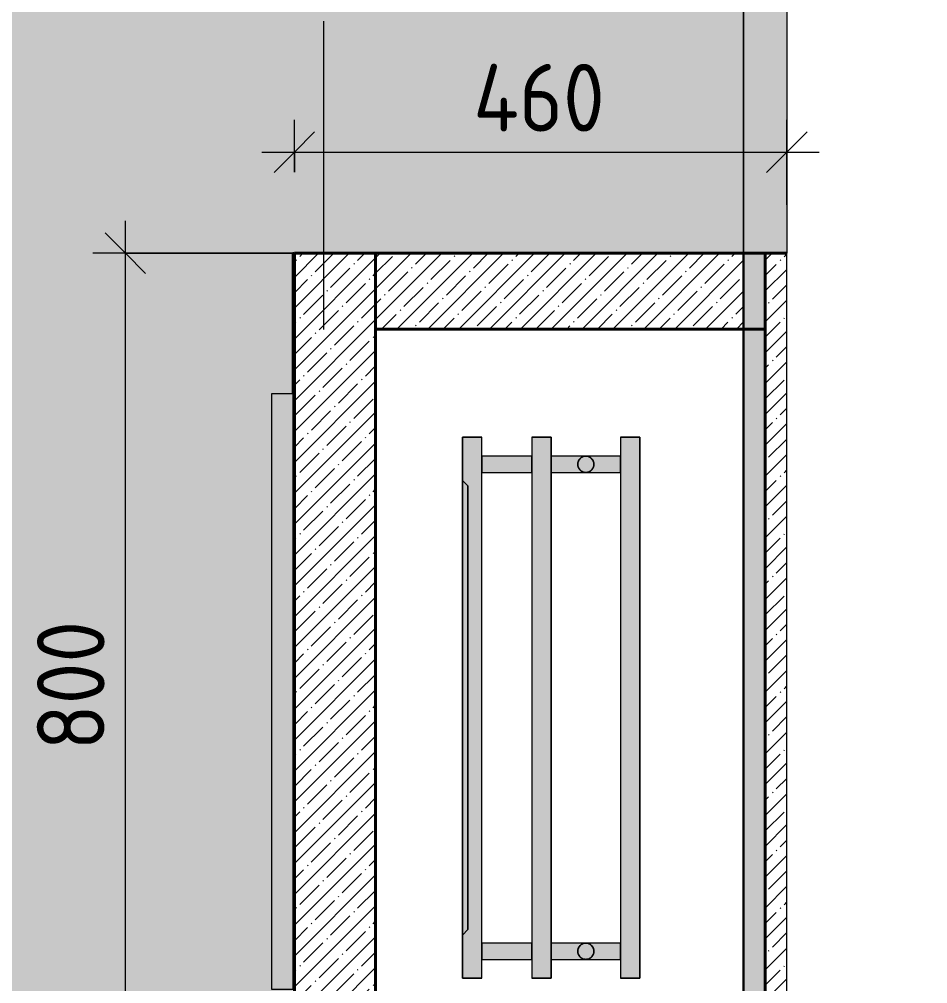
# Model space of a CAD drawing. Header units: millimetres. Extents: x -2711 to 60377, y -1987 to 15400.
# Drawn here: x 39366 to 40205, y 4325 to 5216 of the extents above; entities that cross this region are included whole.
import ezdxf

# ---------------------------------------------------------------- set-up
doc = ezdxf.new("R2010")
doc.units = ezdxf.units.MM
for name, color, linetype, lineweight in [('A-ANNO-DIMS', 7, 'Continuous', 9), ('A-ANNO-DIMS-25', 7, 'Continuous', 9), ('A-WALL', 7, 'Continuous', 9), ('A-WALL-7', 7, 'Continuous', 40), ('A-WALL-IDEN', 7, 'Continuous', 9), ('A-WALL-PATT', 7, 'Continuous', 9), ('I-WALL', 7, 'Continuous', 9), ('M-EQPM', 7, 'Continuous', 9), ('Знаки', 7, 'Continuous', 9), ('Знаки-1', 7, 'Continuous', 18)]:
    doc.layers.add(name, color=color, linetype=linetype, lineweight=lineweight)
for name, color, linetype, lineweight, true_color in [('A-WALL-4', 7, 'Continuous', 40, 0x3c3c3c), ('A-WALL-5', 7, 'Continuous', 30, 0x3c3c3c), ('A-WALL-6', 7, 'Continuous', 9, 0x787878), ('A-WALL-FNSH-3', 7, 'Continuous', 30, 0x3c3c3c), ('I-WALL-1', 7, 'Continuous', 9, 0x787878)]:
    doc.layers.add(name, color=color, linetype=linetype, lineweight=lineweight, true_color=true_color)
doc.layers.add('M-EQPM-1', color=7, linetype='Continuous', lineweight=9, true_color=0xe6e6e6, transparency=0.7)
doc.styles.add('ISOCPEUR_1', font='isocpeur.ttf', dxfattribs={"width": 0.9, "height": 62.5})
doc.dimstyles.new('ISO-2_5_0_9К_БОЛЬШОЙ_1', dxfattribs={"dimscale": 304.8, "dimtxt": 62.248823, "dimasz": 0.123031, "dimexe": 0.098425, "dimexo": 0.246063, "dimgap": 0, "dimtad": 1, "dimdec": 0, "dimrnd": 10, "dimzin": 0, "dimdsep": 46, "dimtxsty": 'ISOCPEUR_1', "dimblk1": 'OBLIQUE', "dimblk2": 'OBLIQUE', "dimsah": 1, "dimcen": 0.09, "dimdle": 0.098425, "dimazin": 0, "dimtfac": 1, "dimtdec": 4, "dimtix": 1, "dimtmove": 0, "dimatfit": 3, "dimfxl": 1, "dimtvp": 1, "dimtolj": 1, "dimtzin": 0, "dimarcsym": 2})
doc.dimstyles.new('ISO-2_5_0_9К_БОЛЬШОЙ_2', dxfattribs={"dimscale": 304.8, "dimtxt": 62.248823, "dimasz": 0.123031, "dimexe": 0.098425, "dimexo": 0.246063, "dimgap": 0, "dimtad": 1, "dimdec": 0, "dimrnd": 10, "dimzin": 0, "dimdsep": 46, "dimtxsty": 'ISOCPEUR_1', "dimblk1": 'OBLIQUE', "dimblk2": 'OBLIQUE', "dimsah": 1, "dimcen": 0.09, "dimdle": 0.098425, "dimazin": 0, "dimtfac": 1, "dimtdec": 4, "dimtix": 1, "dimtmove": 1, "dimatfit": 3, "dimfxl": 1, "dimtvp": 1, "dimtolj": 1, "dimtzin": 0, "dimarcsym": 2})
pattern_1 = [(45, (0, 0), (-14.25598, 14.25598), []), (45, (14.256, 0), (-14.25598, 14.25598), [25.202, -5.04, 0.8382, -4.202])]

# ---------------------------------------------------------------- blocks, each defined once
blk = doc.blocks.new('radiator_prado_classic_z_tip_30_po exemplyaru - Classic Z Тип 30-500-30677901-Развертка 2_58-2')
at = {"layer": 'M-EQPM-1'}
for points in [[(-371.7, 4330), (-371.7, 4830), (-389.7, 4830), (-389.7, 4790), (-384.7, 4785), (-384.7, 4375), (-389.7, 4370), (-389.7, 4330)], [(-325.7, 4330), (-307.7, 4330), (-307.7, 4830), (-325.7, 4830), (-325.7, 4346.74)], [(-225.7, 4330), (-225.7, 4830), (-243.7, 4830), (-243.7, 4330)], [(-268.47, 4803.03), (-268.36, 4803.81), (-268.46, 4803.06)], [(-270.34, 4799.77), (-269.67, 4800.62), (-270.29, 4799.84)], [(-389.7, 4370), (-384.7, 4375), (-384.7, 4785), (-389.7, 4790), (-389.7, 4377.1)], [(-270.34, 4349.77), (-269.67, 4350.62), (-270.29, 4349.84)], [(-268.47, 4353.03), (-268.36, 4353.81), (-268.46, 4353.06)]]:
    blk.add_hatch(color=256, dxfattribs=at).paths.add_polyline_path(points)
h = blk.add_hatch(color=256, dxfattribs=at)
h.paths.add_polyline_path([(-268.47, 4805), (-243.7, 4805), (-243.7, 4812.5), (-307.7, 4812.24), (-307.7, 4805), (-269.2, 4805)])
h.paths.add_polyline_path([(-282.19, 4808.75), (-281.73, 4809.38), (-282.19, 4808.76)])
h.paths.add_polyline_path([(-282.93, 4806.97), (-282.66, 4807.65), (-282.93, 4806.98)])
h.paths.add_polyline_path([(-325.7, 4805), (-325.7, 4812.5), (-371.7, 4812.24), (-371.7, 4805)])
h = blk.add_hatch(color=256, dxfattribs=at)
h.paths.add_polyline_path([(-371.7, 4797.5), (-325.7, 4797.76), (-325.7, 4805), (-371.7, 4805), (-371.7, 4797.76)])
h.paths.add_polyline_path([(-274.26, 4797.5), (-243.7, 4797.76), (-243.7, 4805), (-307.7, 4805), (-307.7, 4797.5), (-275.7, 4797.5)])
h.paths.add_polyline_path([(-281.06, 4799.77), (-281.51, 4800.33), (-281.11, 4799.84)])
h = blk.add_hatch(color=256, dxfattribs=at)
h.paths.add_polyline_path([(-268.47, 4806.97), (-268.47, 4807), (-268.47, 4806.98)])
h.paths.add_polyline_path([(-269.21, 4808.75), (-269.89, 4809.67), (-269.21, 4808.76)])
h = blk.add_hatch(color=256, dxfattribs=at)
h.paths.add_polyline_path([(-268.47, 4355), (-243.7, 4355), (-243.7, 4362.5), (-307.7, 4362.24), (-307.7, 4355), (-269.2, 4355)])
h.paths.add_polyline_path([(-371.7, 4355), (-325.7, 4355), (-325.7, 4362.5), (-371.7, 4362.24), (-371.7, 4356.94)])
h.paths.add_polyline_path([(-282.19, 4358.75), (-281.73, 4359.38), (-282.19, 4358.76)])
h.paths.add_polyline_path([(-282.93, 4356.97), (-282.66, 4357.65), (-282.93, 4356.98)])
h = blk.add_hatch(color=256, dxfattribs=at)
h.paths.add_polyline_path([(-268.47, 4356.97), (-268.47, 4357), (-268.47, 4356.98)])
h.paths.add_polyline_path([(-269.21, 4358.75), (-269.89, 4359.67), (-269.21, 4358.76)])
h = blk.add_hatch(color=256, dxfattribs=at)
h.paths.add_polyline_path([(-268.2, 4347.5), (-243.7, 4347.76), (-243.7, 4355), (-307.7, 4355), (-307.7, 4347.5), (-269.2, 4347.5)])
h.paths.add_polyline_path([(-362.19, 4347.5), (-325.7, 4347.76), (-325.7, 4355), (-371.7, 4355), (-371.7, 4347.5)])
h.paths.add_polyline_path([(-281.06, 4349.77), (-281.51, 4350.33), (-281.11, 4349.84)])
at = {"layer": 'M-EQPM'}
for p, q in [((-389.7, 4830), (-371.7, 4830)), ((-371.7, 4830), (-389.7, 4830)), ((-389.7, 4830), (-389.7, 4790)), ((-389.7, 4330), (-389.7, 4830)), ((-371.7, 4330), (-371.7, 4830)), ((-371.7, 4812.5), (-371.7, 4830)), ((-307.7, 4830), (-325.7, 4830)), ((-325.7, 4830), (-307.7, 4830)), ((-325.7, 4830), (-325.7, 4330)), ((-325.7, 4830), (-325.7, 4812.5)), ((-307.7, 4830), (-307.7, 4330)), ((-307.7, 4812.5), (-307.7, 4830)), ((-225.7, 4830), (-243.7, 4830)), ((-243.7, 4830), (-225.7, 4830)), ((-243.7, 4830), (-243.7, 4330)), ((-243.7, 4830), (-243.7, 4812.5)), ((-225.7, 4830), (-225.7, 4330)), ((-225.7, 4330), (-225.7, 4830)), ((-325.7, 4812.5), (-371.7, 4812.5)), ((-325.7, 4812.5), (-371.7, 4812.5)), ((-371.7, 4812.5), (-371.7, 4812.24)), ((-371.7, 4812.24), (-371.7, 4812.5)), ((-371.7, 4812.5), (-371.7, 4805)), ((-371.7, 4805), (-371.7, 4812.5)), ((-371.7, 4812.24), (-371.7, 4806.94)), ((-371.7, 4810.3), (-371.7, 4812.24)), ((-371.7, 4797.76), (-371.7, 4812.24)), ((-371.7, 4808.75), (-371.7, 4810.3)), ((-371.7, 4805), (-371.7, 4808.75)), ((-371.7, 4806.94), (-371.7, 4805)), ((-371.7, 4805), (-371.7, 4797.5)), ((-371.7, 4797.76), (-371.7, 4805)), ((-371.7, 4805), (-371.7, 4801.25)), ((-371.7, 4797.5), (-371.7, 4805)), ((-325.7, 4812.5), (-325.7, 4805)), ((-325.7, 4805), (-325.7, 4812.5)), ((-325.7, 4812.5), (-325.7, 4805)), ((-325.7, 4805), (-325.7, 4812.5)), ((-325.7, 4812.24), (-325.7, 4797.76)), ((-325.7, 4805), (-325.7, 4797.5)), ((-325.7, 4803.06), (-325.7, 4805)), ((-325.7, 4805), (-325.7, 4799.7)), ((-325.7, 4797.5), (-325.7, 4805)), ((-243.7, 4812.5), (-307.7, 4812.5)), ((-243.7, 4812.5), (-307.7, 4812.5)), ((-307.7, 4805), (-307.7, 4812.5)), ((-307.7, 4812.5), (-307.7, 4805)), ((-307.7, 4805), (-307.7, 4812.5)), ((-307.7, 4812.5), (-307.7, 4812.24)), ((-307.7, 4812.24), (-307.7, 4805)), ((-307.7, 4797.76), (-307.7, 4812.24)), ((-307.7, 4797.5), (-307.7, 4805)), ((-307.7, 4805), (-307.7, 4797.5)), ((-307.7, 4797.5), (-307.7, 4805)), ((-307.7, 4805), (-307.7, 4797.5)), ((-243.7, 4812.5), (-243.7, 4805)), ((-243.7, 4812.24), (-243.7, 4812.5)), ((-243.7, 4812.5), (-243.7, 4806.94)), ((-243.7, 4805), (-243.7, 4812.5)), ((-243.7, 4805), (-243.7, 4812.24)), ((-243.7, 4812.24), (-243.7, 4797.76)), ((-243.7, 4806.94), (-243.7, 4805)), ((-243.7, 4805), (-243.7, 4797.5)), ((-243.7, 4799.7), (-243.7, 4805)), ((-243.7, 4805), (-243.7, 4797.5)), ((-243.7, 4797.5), (-243.7, 4805)), ((-371.7, 4801.25), (-371.7, 4797.5)), ((-371.7, 4797.5), (-371.7, 4797.76)), ((-371.7, 4797.5), (-325.7, 4797.5)), ((-371.7, 4797.5), (-325.7, 4797.5)), ((-371.7, 4362.5), (-371.7, 4797.5)), ((-325.7, 4797.5), (-325.7, 4803.06)), ((-325.7, 4799.7), (-325.7, 4798.5)), ((-325.7, 4798.5), (-325.7, 4797.5)), ((-325.7, 4797.5), (-325.7, 4362.5)), ((-307.7, 4797.5), (-243.7, 4797.5)), ((-307.7, 4797.5), (-243.7, 4797.5)), ((-307.7, 4362.5), (-307.7, 4797.5)), ((-243.7, 4798.5), (-243.7, 4799.7)), ((-243.7, 4797.76), (-243.7, 4798.5)), ((-243.7, 4797.5), (-243.7, 4797.76)), ((-243.7, 4797.5), (-243.7, 4362.5)), ((-389.7, 4790), (-389.7, 4370)), ((-389.7, 4370), (-389.7, 4790)), ((-389.7, 4790), (-389.7, 4370)), ((-389.7, 4370), (-389.7, 4790)), ((-389.7, 4790), (-389.7, 4370)), ((-389.7, 4370), (-389.7, 4790)), ((-389.7, 4790), (-389.7, 4370)), ((-389.7, 4370), (-389.7, 4790)), ((-389.7, 4790), (-389.7, 4370)), ((-389.7, 4370), (-389.7, 4790)), ((-389.7, 4790), (-389.7, 4370)), ((-389.7, 4370), (-389.7, 4790)), ((-389.7, 4790), (-389.7, 4370)), ((-389.7, 4370), (-389.7, 4790)), ((-389.7, 4790), (-389.7, 4370)), ((-389.7, 4370), (-389.7, 4790)), ((-389.7, 4790), (-389.7, 4370)), ((-389.7, 4370), (-389.7, 4790)), ((-389.7, 4790), (-389.7, 4370)), ((-389.7, 4370), (-389.7, 4790)), ((-389.7, 4790), (-389.7, 4370)), ((-389.7, 4370), (-389.7, 4790)), ((-389.7, 4790), (-389.7, 4370)), ((-389.7, 4370), (-389.7, 4790)), ((-389.7, 4790), (-389.7, 4370)), ((-389.7, 4370), (-389.7, 4790)), ((-389.7, 4790), (-389.7, 4370)), ((-389.7, 4370), (-389.7, 4790)), ((-389.7, 4790), (-389.7, 4370)), ((-389.7, 4370), (-389.7, 4790)), ((-389.7, 4790), (-389.7, 4370)), ((-389.7, 4370), (-389.7, 4790)), ((-389.7, 4790), (-389.7, 4370)), ((-389.7, 4370), (-389.7, 4790)), ((-389.7, 4790), (-389.7, 4370)), ((-389.7, 4370), (-389.7, 4790)), ((-389.7, 4790), (-389.7, 4370)), ((-389.7, 4370), (-389.7, 4790)), ((-389.7, 4790), (-389.7, 4370)), ((-389.7, 4370), (-389.7, 4790)), ((-389.7, 4790), (-389.7, 4370)), ((-389.7, 4370), (-389.7, 4790)), ((-389.7, 4790), (-389.7, 4370)), ((-389.7, 4370), (-389.7, 4790)), ((-389.7, 4790), (-389.7, 4370)), ((-389.7, 4370), (-389.7, 4790)), ((-389.7, 4790), (-389.7, 4370)), ((-389.7, 4370), (-389.7, 4790)), ((-389.7, 4790), (-389.7, 4370)), ((-389.7, 4370), (-389.7, 4790)), ((-389.7, 4790), (-389.7, 4370)), ((-389.7, 4370), (-389.7, 4790)), ((-389.7, 4790), (-389.7, 4370)), ((-389.7, 4370), (-389.7, 4790)), ((-389.7, 4790), (-389.7, 4370)), ((-389.7, 4370), (-389.7, 4790)), ((-389.7, 4790), (-389.7, 4370)), ((-384.7, 4785), (-389.7, 4790)), ((-384.7, 4785), (-389.7, 4790)), ((-384.7, 4785), (-389.7, 4790)), ((-384.7, 4785), (-389.7, 4790)), ((-384.7, 4785), (-389.7, 4790)), ((-384.7, 4785), (-389.7, 4790)), ((-384.7, 4785), (-389.7, 4790)), ((-384.7, 4785), (-389.7, 4790)), ((-384.7, 4785), (-389.7, 4790)), ((-384.7, 4785), (-389.7, 4790)), ((-384.7, 4785), (-389.7, 4790)), ((-384.7, 4785), (-389.7, 4790)), ((-384.7, 4785), (-389.7, 4790)), ((-384.7, 4785), (-389.7, 4790)), ((-384.7, 4785), (-389.7, 4790)), ((-384.7, 4785), (-389.7, 4790)), ((-384.7, 4785), (-389.7, 4790)), ((-384.7, 4785), (-389.7, 4790)), ((-384.7, 4785), (-389.7, 4790)), ((-384.7, 4785), (-389.7, 4790)), ((-384.7, 4785), (-389.7, 4790)), ((-384.7, 4785), (-389.7, 4790)), ((-384.7, 4785), (-389.7, 4790)), ((-384.7, 4785), (-389.7, 4790)), ((-384.7, 4785), (-389.7, 4790)), ((-384.7, 4785), (-389.7, 4790)), ((-384.7, 4785), (-389.7, 4790)), ((-384.7, 4785), (-389.7, 4790)), ((-384.7, 4785), (-389.7, 4790)), ((-384.7, 4785), (-389.7, 4790)), ((-384.7, 4785), (-389.7, 4790)), ((-384.7, 4785), (-389.7, 4790)), ((-384.7, 4785), (-389.7, 4790)), ((-384.7, 4785), (-389.7, 4790)), ((-384.7, 4785), (-389.7, 4790)), ((-384.7, 4785), (-389.7, 4790)), ((-384.7, 4785), (-389.7, 4790)), ((-384.7, 4785), (-389.7, 4790)), ((-384.7, 4785), (-389.7, 4790)), ((-384.7, 4785), (-389.7, 4790)), ((-384.7, 4785), (-389.7, 4790)), ((-384.7, 4785), (-389.7, 4790)), ((-384.7, 4785), (-389.7, 4790)), ((-384.7, 4785), (-389.7, 4790)), ((-384.7, 4785), (-389.7, 4790)), ((-384.7, 4785), (-389.7, 4790)), ((-384.7, 4785), (-389.7, 4790)), ((-384.7, 4785), (-389.7, 4790)), ((-384.7, 4785), (-389.7, 4790)), ((-384.7, 4785), (-389.7, 4790)), ((-384.7, 4785), (-389.7, 4790)), ((-384.7, 4785), (-389.7, 4790)), ((-384.7, 4785), (-389.7, 4790)), ((-384.7, 4785), (-389.7, 4790)), ((-384.7, 4785), (-389.7, 4790)), ((-384.7, 4785), (-389.7, 4790)), ((-384.7, 4785), (-384.7, 4375)), ((-384.7, 4375), (-384.7, 4785)), ((-384.7, 4785), (-384.7, 4375)), ((-384.7, 4375), (-384.7, 4785)), ((-384.7, 4785), (-384.7, 4375)), ((-384.7, 4375), (-384.7, 4785)), ((-384.7, 4785), (-384.7, 4375)), ((-384.7, 4375), (-384.7, 4785)), ((-384.7, 4785), (-384.7, 4375)), ((-384.7, 4375), (-384.7, 4785)), ((-384.7, 4785), (-384.7, 4375)), ((-384.7, 4375), (-384.7, 4785)), ((-384.7, 4785), (-384.7, 4375)), ((-384.7, 4375), (-384.7, 4785)), ((-384.7, 4785), (-384.7, 4375)), ((-384.7, 4375), (-384.7, 4785)), ((-384.7, 4785), (-384.7, 4375)), ((-384.7, 4375), (-384.7, 4785)), ((-384.7, 4785), (-384.7, 4375)), ((-384.7, 4375), (-384.7, 4785)), ((-384.7, 4785), (-384.7, 4375)), ((-384.7, 4375), (-384.7, 4785)), ((-384.7, 4785), (-384.7, 4375)), ((-384.7, 4375), (-384.7, 4785)), ((-384.7, 4785), (-384.7, 4375)), ((-384.7, 4375), (-384.7, 4785)), ((-384.7, 4785), (-384.7, 4375)), ((-384.7, 4375), (-384.7, 4785)), ((-384.7, 4785), (-384.7, 4375)), ((-384.7, 4375), (-384.7, 4785)), ((-384.7, 4785), (-384.7, 4375)), ((-384.7, 4375), (-384.7, 4785)), ((-384.7, 4785), (-384.7, 4375)), ((-384.7, 4375), (-384.7, 4785)), ((-384.7, 4785), (-384.7, 4375)), ((-384.7, 4375), (-384.7, 4785)), ((-384.7, 4785), (-384.7, 4375)), ((-384.7, 4375), (-384.7, 4785)), ((-384.7, 4785), (-384.7, 4375)), ((-384.7, 4375), (-384.7, 4785)), ((-384.7, 4785), (-384.7, 4375)), ((-384.7, 4375), (-384.7, 4785)), ((-384.7, 4785), (-384.7, 4375)), ((-384.7, 4375), (-384.7, 4785)), ((-384.7, 4785), (-384.7, 4375)), ((-384.7, 4375), (-384.7, 4785)), ((-384.7, 4785), (-384.7, 4375)), ((-384.7, 4375), (-384.7, 4785)), ((-384.7, 4785), (-384.7, 4375)), ((-384.7, 4375), (-384.7, 4785)), ((-384.7, 4785), (-384.7, 4375)), ((-384.7, 4375), (-384.7, 4785)), ((-384.7, 4785), (-384.7, 4375)), ((-384.7, 4375), (-384.7, 4785)), ((-384.7, 4785), (-384.7, 4375)), ((-384.7, 4375), (-384.7, 4785)), ((-384.7, 4375), (-389.7, 4370)), ((-389.7, 4370), (-384.7, 4375)), ((-384.7, 4375), (-389.7, 4370)), ((-389.7, 4370), (-384.7, 4375)), ((-384.7, 4375), (-389.7, 4370)), ((-389.7, 4370), (-384.7, 4375)), ((-384.7, 4375), (-389.7, 4370)), ((-389.7, 4370), (-384.7, 4375)), ((-384.7, 4375), (-389.7, 4370)), ((-389.7, 4370), (-384.7, 4375)), ((-384.7, 4375), (-389.7, 4370)), ((-389.7, 4370), (-384.7, 4375)), ((-384.7, 4375), (-389.7, 4370)), ((-389.7, 4370), (-384.7, 4375)), ((-384.7, 4375), (-389.7, 4370)), ((-389.7, 4370), (-384.7, 4375)), ((-384.7, 4375), (-389.7, 4370)), ((-389.7, 4370), (-384.7, 4375)), ((-384.7, 4375), (-389.7, 4370)), ((-389.7, 4370), (-384.7, 4375)), ((-384.7, 4375), (-389.7, 4370)), ((-389.7, 4370), (-384.7, 4375)), ((-384.7, 4375), (-389.7, 4370)), ((-389.7, 4370), (-384.7, 4375)), ((-384.7, 4375), (-389.7, 4370)), ((-389.7, 4370), (-384.7, 4375)), ((-384.7, 4375), (-389.7, 4370)), ((-389.7, 4370), (-384.7, 4375)), ((-384.7, 4375), (-389.7, 4370)), ((-389.7, 4370), (-384.7, 4375)), ((-384.7, 4375), (-389.7, 4370)), ((-389.7, 4370), (-384.7, 4375)), ((-384.7, 4375), (-389.7, 4370)), ((-389.7, 4370), (-384.7, 4375)), ((-384.7, 4375), (-389.7, 4370)), ((-389.7, 4370), (-384.7, 4375)), ((-384.7, 4375), (-389.7, 4370)), ((-389.7, 4370), (-384.7, 4375)), ((-384.7, 4375), (-389.7, 4370)), ((-389.7, 4370), (-384.7, 4375)), ((-384.7, 4375), (-389.7, 4370)), ((-389.7, 4370), (-384.7, 4375)), ((-384.7, 4375), (-389.7, 4370)), ((-389.7, 4370), (-384.7, 4375)), ((-384.7, 4375), (-389.7, 4370)), ((-389.7, 4370), (-384.7, 4375)), ((-384.7, 4375), (-389.7, 4370)), ((-389.7, 4370), (-384.7, 4375)), ((-384.7, 4375), (-389.7, 4370)), ((-389.7, 4370), (-384.7, 4375)), ((-384.7, 4375), (-389.7, 4370)), ((-389.7, 4370), (-384.7, 4375)), ((-384.7, 4375), (-389.7, 4370)), ((-389.7, 4370), (-384.7, 4375)), ((-384.7, 4375), (-389.7, 4370)), ((-389.7, 4370), (-384.7, 4375)), ((-389.7, 4370), (-389.7, 4330)), ((-325.7, 4362.5), (-371.7, 4362.5)), ((-325.7, 4362.5), (-371.7, 4362.5)), ((-371.7, 4362.5), (-371.7, 4360.3)), ((-371.7, 4362.24), (-371.7, 4362.5)), ((-371.7, 4362.5), (-371.7, 4355)), ((-371.7, 4355), (-371.7, 4362.5)), ((-371.7, 4360.3), (-371.7, 4362.24)), ((-371.7, 4347.76), (-371.7, 4362.24)), ((-371.7, 4360.3), (-371.7, 4358.75)), ((-371.7, 4355), (-371.7, 4360.3)), ((-371.7, 4358.75), (-371.7, 4355)), ((-325.7, 4362.5), (-325.7, 4355)), ((-325.7, 4355), (-325.7, 4362.5)), ((-325.7, 4362.5), (-325.7, 4355)), ((-325.7, 4355), (-325.7, 4362.5)), ((-325.7, 4362.24), (-325.7, 4347.76)), ((-243.7, 4362.5), (-307.7, 4362.5)), ((-243.7, 4362.5), (-307.7, 4362.5)), ((-307.7, 4361.5), (-307.7, 4362.5)), ((-307.7, 4362.5), (-307.7, 4360.3)), ((-307.7, 4355), (-307.7, 4362.5)), ((-307.7, 4362.5), (-307.7, 4355)), ((-307.7, 4347.76), (-307.7, 4362.24)), ((-307.7, 4356.94), (-307.7, 4361.5)), ((-307.7, 4360.3), (-307.7, 4355)), ((-243.7, 4362.5), (-243.7, 4355)), ((-243.7, 4360.3), (-243.7, 4362.5)), ((-243.7, 4362.5), (-243.7, 4355)), ((-243.7, 4355), (-243.7, 4362.5)), ((-243.7, 4362.24), (-243.7, 4347.76)), ((-243.7, 4355), (-243.7, 4360.3)), ((-371.7, 4355), (-371.7, 4348.5)), ((-371.7, 4349.7), (-371.7, 4355)), ((-371.7, 4355), (-371.7, 4347.5)), ((-371.7, 4347.5), (-371.7, 4355)), ((-371.7, 4347.5), (-371.7, 4349.7)), ((-325.7, 4355), (-325.7, 4347.5)), ((-325.7, 4349.7), (-325.7, 4355)), ((-325.7, 4355), (-325.7, 4347.5)), ((-325.7, 4347.5), (-325.7, 4355)), ((-325.7, 4347.5), (-325.7, 4349.7)), ((-307.7, 4355), (-307.7, 4356.94)), ((-307.7, 4347.5), (-307.7, 4355)), ((-307.7, 4355), (-307.7, 4347.5)), ((-307.7, 4347.5), (-307.7, 4355)), ((-307.7, 4355), (-307.7, 4347.5)), ((-243.7, 4355), (-243.7, 4347.5)), ((-243.7, 4347.5), (-243.7, 4355)), ((-243.7, 4355), (-243.7, 4347.5)), ((-243.7, 4347.5), (-243.7, 4355)), ((-371.7, 4348.5), (-371.7, 4347.76)), ((-371.7, 4347.76), (-371.7, 4347.5)), ((-371.7, 4347.5), (-325.7, 4347.5)), ((-371.7, 4347.5), (-325.7, 4347.5)), ((-371.7, 4330), (-371.7, 4347.5)), ((-325.7, 4347.5), (-325.7, 4330)), ((-307.7, 4347.5), (-243.7, 4347.5)), ((-307.7, 4347.5), (-243.7, 4347.5)), ((-307.7, 4330), (-307.7, 4347.5)), ((-243.7, 4347.5), (-243.7, 4330)), ((-389.7, 4330), (-371.7, 4330)), ((-371.7, 4330), (-389.7, 4330)), ((-307.7, 4330), (-325.7, 4330)), ((-325.7, 4330), (-307.7, 4330)), ((-225.7, 4330), (-243.7, 4330)), ((-243.7, 4330), (-225.7, 4330))]:
    blk.add_line(p, q, dxfattribs=at)
for centre, start, end in [((-275.7, 4805), 360, 180), ((-275.7, 4805), 165, 180), ((-275.7, 4805), 180, 195), ((-275.7, 4805), 180, 0), ((-275.7, 4805), 150, 164.49794), ((-275.7, 4805), 136.37895, 149.93487), ((-275.7, 4805), 121.69476, 135), ((-275.7, 4805), 117.26107, 120), ((-275.7, 4805), 107.50829, 117.26107), ((-275.7, 4805), 90, 107.50829), ((-275.7, 4805), 72.49171, 90), ((-275.7, 4805), 62.73893, 72.49171), ((-275.7, 4805), 60, 62.73893), ((-275.7, 4805), 45, 58.30524), ((-275.7, 4805), 30.06513, 43.62105), ((-275.7, 4805), 15.50206, 30), ((-275.7, 4805), 0, 15), ((-275.7, 4805), 345, 0), ((-275.7, 4805), 195.50206, 210), ((-275.7, 4805), 210.06513, 223.62105), ((-275.7, 4805), 225, 238.30524), ((-275.7, 4805), 240, 242.73893), ((-275.7, 4805), 242.73893, 252.49171), ((-275.7, 4805), 252.49171, 285), ((-275.7, 4805), 285, 287.50829), ((-275.7, 4805), 287.50829, 297.26107), ((-275.7, 4805), 297.26107, 300), ((-275.7, 4805), 301.69476, 315), ((-275.7, 4805), 316.37895, 329.93487), ((-275.7, 4805), 330, 335.90852), ((-275.7, 4805), 336.49495, 344.49794), ((-275.7, 4355), 0, 180), ((-275.7, 4355), 150, 164.49794), ((-275.7, 4355), 136.37895, 149.93487), ((-275.7, 4355), 121.70787, 134.99437), ((-275.7, 4355), 117.23988, 119.99516), ((-275.7, 4355), 107.52104, 117.23988), ((-275.7, 4355), 105, 107.52104), ((-275.7, 4355), 90, 104.99549), ((-275.7, 4355), 76.57073, 89.99549), ((-275.7, 4355), 72.50446, 74.99516), ((-275.7, 4355), 62.71774, 72.50446), ((-275.7, 4355), 60, 62.71774), ((-275.7, 4355), 45, 58.31835), ((-275.7, 4355), 30.06513, 43.62105), ((-275.7, 4355), 15.50206, 30), ((-275.7, 4355), 165, 195), ((-275.7, 4355), 180, 360), ((-275.7, 4355), 195.50206, 210), ((-275.7, 4355), 210.06513, 223.62105), ((-275.7, 4355), 225.00563, 238.29213), ((-275.7, 4355), 301.68165, 315), ((-275.7, 4355), 316.37895, 329.93487), ((-275.7, 4355), 330, 344.49794), ((-275.7, 4355), 345, 15), ((-275.7, 4355), 240.00484, 242.76012), ((-275.7, 4355), 242.76012, 252.47896), ((-275.7, 4355), 252.47896, 255), ((-275.7, 4355), 255.00451, 270), ((-275.7, 4355), 270.00451, 283.42927), ((-275.7, 4355), 285.00484, 287.49554), ((-275.7, 4355), 287.49554, 297.28226), ((-275.7, 4355), 297.28226, 300)]:
    blk.add_arc(centre, 7.5, start, end, dxfattribs=at)
for points, knots in [([(-283.2, 4805), (-283.2, 4805.35), (-283.16, 4805.86), (-283.05, 4806.52), (-282.97, 4806.84), (-282.93, 4807)], [0, 0, 0, 0, 0.0714286, 0.1071429, 0.1428571, 0.1428571, 0.1428571, 0.1428571]), ([(-283.2, 4805), (-283.19, 4805.35), (-283.15, 4805.86), (-283.04, 4806.52), (-282.97, 4806.84), (-282.93, 4807)], [0, 0, 0, 0, 0.0714286, 0.1071429, 0.1428571, 0.1428571, 0.1428571, 0.1428571]), ([(-282.93, 4803), (-282.97, 4803.16), (-283.05, 4803.48), (-283.16, 4804.14), (-283.2, 4804.65), (-283.2, 4805)], [0.8571429, 0.8571429, 0.8571429, 0.8571429, 0.8928571, 0.9285714, 1, 1, 1, 1]), ([(-282.93, 4803), (-282.97, 4803.16), (-283.04, 4803.48), (-283.15, 4804.14), (-283.19, 4804.65), (-283.2, 4805)], [0.8571429, 0.8571429, 0.8571429, 0.8571429, 0.8928571, 0.9285714, 1, 1, 1, 1]), ([(-281.14, 4810.16), (-281.05, 4810.26), (-280.85, 4810.46), (-280.44, 4810.82), (-280.01, 4811.14), (-279.58, 4811.43), (-279.13, 4811.68), (-278.33, 4812.06), (-277.14, 4812.41), (-276.18, 4812.5), (-275.7, 4812.5)], [0.4285714, 0.4285714, 0.4285714, 0.4285714, 0.4642857, 0.5, 0.5714286, 0.6071429, 0.6428571, 0.7142857, 0.8571429, 1, 1, 1, 1]), ([(-280.98, 4810.32), (-280.94, 4810.37), (-280.79, 4810.51), (-280.44, 4810.82), (-280.12, 4811.06), (-279.9, 4811.21)], [0.4480207, 0.4480207, 0.4480207, 0.4480207, 0.4642857, 0.5, 0.5714286, 0.5714286, 0.5714286, 0.5714286]), ([(-279.9, 4811.21), (-279.79, 4811.28), (-279.57, 4811.43), (-279.13, 4811.68), (-278.78, 4811.84), (-278.55, 4811.94)], [0.5714286, 0.5714286, 0.5714286, 0.5714286, 0.6071429, 0.6428571, 0.7142857, 0.7142857, 0.7142857, 0.7142857]), ([(-275.7, 4812.5), (-275.22, 4812.5), (-274.26, 4812.41), (-273.07, 4812.06), (-272.27, 4811.68), (-271.82, 4811.43), (-271.5, 4811.21), (-271.17, 4810.98), (-270.86, 4810.73), (-270.55, 4810.46), (-270.35, 4810.26), (-270.26, 4810.16)], [0, 0, 0, 0, 0.1428571, 0.2857143, 0.3571429, 0.3928571, 0.4285714, 0.4642857, 0.5, 0.5357143, 0.5714286, 0.5714286, 0.5714286, 0.5714286]), ([(-272.85, 4811.94), (-272.62, 4811.84), (-272.27, 4811.68), (-271.83, 4811.43), (-271.61, 4811.28), (-271.5, 4811.21)], [0.2857143, 0.2857143, 0.2857143, 0.2857143, 0.3571429, 0.3928571, 0.4285714, 0.4285714, 0.4285714, 0.4285714]), ([(-271.17, 4810.98), (-271.07, 4810.9), (-270.86, 4810.73), (-270.61, 4810.51), (-270.46, 4810.37), (-270.42, 4810.32)], [0.46428571, 0.46428571, 0.46428571, 0.46428571, 0.5, 0.53571429, 0.55197926, 0.55197926, 0.55197926, 0.55197926]), ([(-268.47, 4807), (-268.43, 4806.84), (-268.35, 4806.52), (-268.24, 4805.86), (-268.2, 4805.35), (-268.2, 4805)], [0.8571429, 0.8571429, 0.8571429, 0.8571429, 0.8928571, 0.9285714, 1, 1, 1, 1]), ([(-268.47, 4807), (-268.43, 4806.84), (-268.36, 4806.52), (-268.25, 4805.86), (-268.21, 4805.35), (-268.2, 4805)], [0.8571429, 0.8571429, 0.8571429, 0.8571429, 0.8928571, 0.9285714, 1, 1, 1, 1]), ([(-268.2, 4805), (-268.2, 4804.65), (-268.24, 4804.14), (-268.35, 4803.48), (-268.43, 4803.16), (-268.47, 4803)], [0, 0, 0, 0, 0.0714286, 0.1071429, 0.1428571, 0.1428571, 0.1428571, 0.1428571]), ([(-268.2, 4805), (-268.21, 4804.65), (-268.25, 4804.14), (-268.36, 4803.48), (-268.43, 4803.16), (-268.47, 4803)], [0, 0, 0, 0, 0.0714286, 0.1071429, 0.1428571, 0.1428571, 0.1428571, 0.1428571]), ([(-275.7, 4797.5), (-276.18, 4797.5), (-277.14, 4797.59), (-278.33, 4797.94), (-279.13, 4798.32), (-279.58, 4798.57), (-279.9, 4798.79), (-280.23, 4799.02), (-280.54, 4799.27), (-280.85, 4799.54), (-281.05, 4799.74), (-281.14, 4799.84)], [0, 0, 0, 0, 0.1428571, 0.2857143, 0.3571429, 0.3928571, 0.4285714, 0.4642857, 0.5, 0.5357143, 0.5714286, 0.5714286, 0.5714286, 0.5714286]), ([(-280.23, 4799.02), (-280.33, 4799.1), (-280.54, 4799.27), (-280.79, 4799.49), (-280.94, 4799.63), (-280.98, 4799.68)], [0.46428571, 0.46428571, 0.46428571, 0.46428571, 0.5, 0.53571429, 0.55197926, 0.55197926, 0.55197926, 0.55197926]), ([(-278.55, 4798.06), (-278.78, 4798.16), (-279.13, 4798.32), (-279.57, 4798.57), (-279.79, 4798.72), (-279.9, 4798.79)], [0.2857143, 0.2857143, 0.2857143, 0.2857143, 0.3571429, 0.3928571, 0.4285714, 0.4285714, 0.4285714, 0.4285714]), ([(-270.26, 4799.84), (-270.35, 4799.74), (-270.55, 4799.54), (-270.96, 4799.18), (-271.39, 4798.86), (-271.82, 4798.57), (-272.27, 4798.32), (-273.07, 4797.94), (-274.26, 4797.59), (-275.22, 4797.5), (-275.7, 4797.5)], [0.4285714, 0.4285714, 0.4285714, 0.4285714, 0.4642857, 0.5, 0.5714286, 0.6071429, 0.6428571, 0.7142857, 0.8571429, 1, 1, 1, 1]), ([(-271.5, 4798.79), (-271.61, 4798.72), (-271.83, 4798.57), (-272.27, 4798.32), (-272.62, 4798.16), (-272.85, 4798.06)], [0.5714286, 0.5714286, 0.5714286, 0.5714286, 0.6071429, 0.6428571, 0.7142857, 0.7142857, 0.7142857, 0.7142857]), ([(-270.42, 4799.68), (-270.46, 4799.63), (-270.61, 4799.49), (-270.96, 4799.18), (-271.28, 4798.94), (-271.5, 4798.79)], [0.4480207, 0.4480207, 0.4480207, 0.4480207, 0.4642857, 0.5, 0.5714286, 0.5714286, 0.5714286, 0.5714286]), ([(-268.86, 4801.92), (-268.9, 4801.83), (-269.01, 4801.6), (-269.13, 4801.38), (-269.21, 4801.24)], [0.22720574, 0.22720574, 0.22720574, 0.22720574, 0.25, 0.28571429, 0.28571429, 0.28571429, 0.28571429]), ([(-281.14, 4360.16), (-281.05, 4360.26), (-280.85, 4360.46), (-280.44, 4360.82), (-280.01, 4361.14), (-279.58, 4361.43), (-279.13, 4361.68), (-278.33, 4362.06), (-277.14, 4362.41), (-276.18, 4362.5), (-275.7, 4362.5)], [0.4285714, 0.4285714, 0.4285714, 0.4285714, 0.4642857, 0.5, 0.5714286, 0.6071429, 0.6428571, 0.7142857, 0.8571429, 1, 1, 1, 1]), ([(-279.9, 4361.21), (-280.01, 4361.14), (-280.23, 4360.98), (-280.54, 4360.73), (-280.8, 4360.51), (-280.94, 4360.37), (-280.98, 4360.32)], [0.4285714, 0.4285714, 0.4285714, 0.4285714, 0.4642857, 0.5, 0.5357143, 0.5520145, 0.5520145, 0.5520145, 0.5520145]), ([(-278.55, 4361.94), (-278.79, 4361.84), (-279.13, 4361.68), (-279.58, 4361.43), (-279.8, 4361.28), (-279.9, 4361.21)], [0.2857143, 0.2857143, 0.2857143, 0.2857143, 0.3571429, 0.3928571, 0.4285714, 0.4285714, 0.4285714, 0.4285714]), ([(-275.7, 4362.5), (-275.22, 4362.5), (-274.26, 4362.41), (-273.07, 4362.06), (-272.27, 4361.68), (-271.82, 4361.43), (-271.5, 4361.21), (-271.17, 4360.98), (-270.86, 4360.73), (-270.55, 4360.46), (-270.35, 4360.26), (-270.26, 4360.16)], [0, 0, 0, 0, 0.1428571, 0.2857143, 0.3571429, 0.3928571, 0.4285714, 0.4642857, 0.5, 0.5357143, 0.5714286, 0.5714286, 0.5714286, 0.5714286]), ([(-271.5, 4361.21), (-271.61, 4361.28), (-271.82, 4361.43), (-272.27, 4361.68), (-272.62, 4361.84), (-272.85, 4361.94)], [0.5714286, 0.5714286, 0.5714286, 0.5714286, 0.6071429, 0.6428571, 0.7142857, 0.7142857, 0.7142857, 0.7142857]), ([(-270.42, 4360.32), (-270.46, 4360.37), (-270.61, 4360.51), (-270.87, 4360.74), (-271.1, 4360.92), (-271.22, 4361.01)], [0.44798555, 0.44798555, 0.44798555, 0.44798555, 0.46428571, 0.5, 0.54033344, 0.54033344, 0.54033344, 0.54033344]), ([(-282.93, 4357), (-282.97, 4356.84), (-283.04, 4356.52), (-283.16, 4355.86), (-283.19, 4355.35), (-283.2, 4355)], [0.8571429, 0.8571429, 0.8571429, 0.8571429, 0.8928571, 0.9285714, 1, 1, 1, 1]), ([(-283.2, 4355), (-283.19, 4355.35), (-283.15, 4355.86), (-283.04, 4356.52), (-282.97, 4356.84), (-282.93, 4357)], [0, 0, 0, 0, 0.0714286, 0.1071429, 0.1428571, 0.1428571, 0.1428571, 0.1428571]), ([(-283.2, 4355), (-283.19, 4354.65), (-283.16, 4354.14), (-283.04, 4353.48), (-282.97, 4353.16), (-282.93, 4353)], [0, 0, 0, 0, 0.0714286, 0.1071429, 0.1428571, 0.1428571, 0.1428571, 0.1428571]), ([(-282.93, 4353), (-282.97, 4353.16), (-283.04, 4353.48), (-283.15, 4354.14), (-283.19, 4354.65), (-283.2, 4355)], [0.8571429, 0.8571429, 0.8571429, 0.8571429, 0.8928571, 0.9285714, 1, 1, 1, 1]), ([(-275.7, 4347.5), (-276.18, 4347.5), (-277.14, 4347.59), (-278.33, 4347.94), (-279.13, 4348.32), (-279.58, 4348.57), (-279.9, 4348.79), (-280.23, 4349.02), (-280.54, 4349.27), (-280.85, 4349.54), (-281.05, 4349.74), (-281.14, 4349.84)], [0, 0, 0, 0, 0.1428571, 0.2857143, 0.3571429, 0.3928571, 0.4285714, 0.4642857, 0.5, 0.5357143, 0.5714286, 0.5714286, 0.5714286, 0.5714286]), ([(-280.98, 4349.68), (-280.94, 4349.63), (-280.8, 4349.49), (-280.53, 4349.26), (-280.31, 4349.08), (-280.19, 4348.99)], [0.44798555, 0.44798555, 0.44798555, 0.44798555, 0.46428571, 0.5, 0.54033633, 0.54033633, 0.54033633, 0.54033633]), ([(-270.26, 4349.84), (-270.35, 4349.74), (-270.55, 4349.54), (-270.96, 4349.18), (-271.39, 4348.86), (-271.82, 4348.57), (-272.27, 4348.32), (-273.07, 4347.94), (-274.26, 4347.59), (-275.22, 4347.5), (-275.7, 4347.5)], [0.4285714, 0.4285714, 0.4285714, 0.4285714, 0.4642857, 0.5, 0.5714286, 0.6071429, 0.6428571, 0.7142857, 0.8571429, 1, 1, 1, 1]), ([(-271.5, 4348.79), (-271.39, 4348.86), (-271.17, 4349.02), (-270.86, 4349.27), (-270.61, 4349.49), (-270.46, 4349.63), (-270.42, 4349.68)], [0.4285714, 0.4285714, 0.4285714, 0.4285714, 0.4642857, 0.5, 0.5357143, 0.5520145, 0.5520145, 0.5520145, 0.5520145]), ([(-268.2, 4355), (-268.21, 4355.35), (-268.25, 4355.86), (-268.36, 4356.52), (-268.43, 4356.84), (-268.47, 4357)], [0, 0, 0, 0, 0.0714286, 0.1071429, 0.1428571, 0.1428571, 0.1428571, 0.1428571]), ([(-268.47, 4357), (-268.43, 4356.84), (-268.36, 4356.52), (-268.25, 4355.86), (-268.21, 4355.35), (-268.2, 4355)], [0.8571429, 0.8571429, 0.8571429, 0.8571429, 0.8928571, 0.9285714, 1, 1, 1, 1]), ([(-268.47, 4353), (-268.43, 4353.16), (-268.36, 4353.48), (-268.25, 4354.14), (-268.21, 4354.65), (-268.2, 4355)], [0.8571429, 0.8571429, 0.8571429, 0.8571429, 0.8928571, 0.9285714, 1, 1, 1, 1]), ([(-268.2, 4355), (-268.21, 4354.65), (-268.25, 4354.14), (-268.36, 4353.48), (-268.43, 4353.16), (-268.47, 4353)], [0, 0, 0, 0, 0.0714286, 0.1071429, 0.1428571, 0.1428571, 0.1428571, 0.1428571]), ([(-279.9, 4348.79), (-279.8, 4348.71), (-279.58, 4348.57), (-279.13, 4348.32), (-278.79, 4348.16), (-278.55, 4348.06)], [0.5714286, 0.5714286, 0.5714286, 0.5714286, 0.6071429, 0.6428571, 0.7142857, 0.7142857, 0.7142857, 0.7142857]), ([(-272.85, 4348.06), (-272.62, 4348.16), (-272.27, 4348.32), (-271.82, 4348.57), (-271.61, 4348.71), (-271.5, 4348.79)], [0.2857143, 0.2857143, 0.2857143, 0.2857143, 0.3571429, 0.3928571, 0.4285714, 0.4285714, 0.4285714, 0.4285714])]:
    blk.add_open_spline(points, degree=3, knots=knots, dxfattribs=at)
for points in [[(-282.93, 4807), (-282.88, 4807.16), (-282.79, 4807.47), (-282.61, 4807.92), (-282.41, 4808.35), (-282.27, 4808.62), (-282.19, 4808.76)], [(-282.93, 4807), (-282.89, 4807.16), (-282.79, 4807.47), (-282.61, 4807.92), (-282.41, 4808.35), (-282.27, 4808.62), (-282.19, 4808.76)], [(-282.19, 4808.76), (-282.11, 4808.89), (-281.96, 4809.15), (-281.7, 4809.51), (-281.43, 4809.85), (-281.24, 4810.06), (-281.14, 4810.16)], [(-282.19, 4808.76), (-282.12, 4808.89), (-281.96, 4809.15), (-281.7, 4809.51), (-281.43, 4809.85), (-281.24, 4810.06), (-281.14, 4810.16)], [(-278.55, 4811.94), (-278.09, 4812.13), (-277.62, 4812.27), (-277.14, 4812.36)], [(-277.14, 4812.36), (-276.66, 4812.45), (-276.18, 4812.5), (-275.7, 4812.5)], [(-275.7, 4812.5), (-275.22, 4812.5), (-274.74, 4812.45), (-274.26, 4812.36)], [(-274.26, 4812.36), (-273.78, 4812.27), (-273.31, 4812.13), (-272.85, 4811.94)], [(-270.26, 4810.16), (-270.16, 4810.06), (-269.97, 4809.85), (-269.7, 4809.51), (-269.44, 4809.15), (-269.29, 4808.89), (-269.21, 4808.76)], [(-270.26, 4810.16), (-270.16, 4810.06), (-269.97, 4809.85), (-269.7, 4809.51), (-269.44, 4809.15), (-269.28, 4808.89), (-269.21, 4808.76)], [(-269.21, 4808.76), (-269.13, 4808.62), (-268.99, 4808.35), (-268.79, 4807.92), (-268.61, 4807.47), (-268.52, 4807.16), (-268.47, 4807)], [(-269.21, 4808.76), (-269.13, 4808.62), (-268.99, 4808.35), (-268.79, 4807.92), (-268.61, 4807.47), (-268.51, 4807.16), (-268.47, 4807)], [(-282.19, 4801.24), (-282.27, 4801.38), (-282.41, 4801.65), (-282.61, 4802.08), (-282.79, 4802.53), (-282.88, 4802.84), (-282.93, 4803)], [(-282.19, 4801.24), (-282.27, 4801.38), (-282.41, 4801.65), (-282.61, 4802.08), (-282.79, 4802.53), (-282.89, 4802.84), (-282.93, 4803)], [(-281.14, 4799.84), (-281.24, 4799.94), (-281.43, 4800.15), (-281.7, 4800.49), (-281.96, 4800.85), (-282.11, 4801.11), (-282.19, 4801.24)], [(-281.14, 4799.84), (-281.24, 4799.94), (-281.43, 4800.15), (-281.7, 4800.49), (-281.96, 4800.85), (-282.12, 4801.11), (-282.19, 4801.24)], [(-277.14, 4797.64), (-277.62, 4797.73), (-278.09, 4797.87), (-278.55, 4798.06)], [(-275.7, 4797.5), (-276.18, 4797.5), (-276.66, 4797.55), (-277.14, 4797.64)], [(-274.26, 4797.64), (-274.74, 4797.55), (-275.22, 4797.5), (-275.7, 4797.5)], [(-272.85, 4798.06), (-273.31, 4797.87), (-273.78, 4797.73), (-274.26, 4797.64)], [(-269.21, 4801.24), (-269.29, 4801.11), (-269.44, 4800.85), (-269.7, 4800.49), (-269.97, 4800.15), (-270.16, 4799.94), (-270.26, 4799.84)], [(-269.21, 4801.24), (-269.28, 4801.11), (-269.44, 4800.85), (-269.7, 4800.49), (-269.97, 4800.15), (-270.16, 4799.94), (-270.26, 4799.84)], [(-268.47, 4803), (-268.51, 4802.84), (-268.61, 4802.53), (-268.79, 4802.08), (-268.99, 4801.65), (-269.13, 4801.38), (-269.21, 4801.24)], [(-268.47, 4803), (-268.52, 4802.84), (-268.61, 4802.53), (-268.73, 4802.23), (-268.79, 4802.08)], [(-282.19, 4358.76), (-282.27, 4358.62), (-282.41, 4358.35), (-282.61, 4357.92), (-282.79, 4357.47), (-282.89, 4357.16), (-282.93, 4357)], [(-282.93, 4357), (-282.89, 4357.16), (-282.79, 4357.47), (-282.61, 4357.92), (-282.41, 4358.35), (-282.27, 4358.62), (-282.19, 4358.76)], [(-281.14, 4360.16), (-281.24, 4360.06), (-281.43, 4359.85), (-281.7, 4359.51), (-281.96, 4359.15), (-282.12, 4358.89), (-282.19, 4358.76)], [(-282.19, 4358.76), (-282.12, 4358.89), (-281.96, 4359.15), (-281.7, 4359.51), (-281.43, 4359.85), (-281.24, 4360.06), (-281.14, 4360.16)], [(-277.14, 4362.36), (-277.62, 4362.27), (-278.09, 4362.13), (-278.55, 4361.94)], [(-275.7, 4362.5), (-276.19, 4362.5), (-276.66, 4362.45), (-277.14, 4362.36)], [(-274.26, 4362.36), (-274.74, 4362.45), (-275.22, 4362.5), (-275.7, 4362.5)], [(-272.85, 4361.94), (-273.31, 4362.13), (-273.78, 4362.27), (-274.26, 4362.36)], [(-269.21, 4358.76), (-269.28, 4358.89), (-269.44, 4359.15), (-269.7, 4359.51), (-269.97, 4359.85), (-270.16, 4360.06), (-270.26, 4360.16)], [(-270.26, 4360.16), (-270.16, 4360.06), (-269.97, 4359.85), (-269.7, 4359.51), (-269.44, 4359.15), (-269.28, 4358.89), (-269.21, 4358.76)], [(-268.47, 4357), (-268.52, 4357.16), (-268.61, 4357.47), (-268.79, 4357.92), (-268.99, 4358.35), (-269.13, 4358.62), (-269.21, 4358.76)], [(-269.21, 4358.76), (-269.13, 4358.62), (-268.99, 4358.35), (-268.79, 4357.92), (-268.61, 4357.47), (-268.51, 4357.16), (-268.47, 4357)], [(-282.93, 4353), (-282.89, 4352.84), (-282.79, 4352.53), (-282.61, 4352.08), (-282.41, 4351.65), (-282.27, 4351.38), (-282.19, 4351.24)], [(-282.19, 4351.24), (-282.27, 4351.38), (-282.41, 4351.65), (-282.61, 4352.08), (-282.79, 4352.53), (-282.89, 4352.84), (-282.93, 4353)], [(-282.19, 4351.24), (-282.12, 4351.11), (-281.96, 4350.85), (-281.7, 4350.49), (-281.43, 4350.15), (-281.24, 4349.94), (-281.14, 4349.84)], [(-281.14, 4349.84), (-281.24, 4349.94), (-281.43, 4350.15), (-281.7, 4350.49), (-281.96, 4350.85), (-282.12, 4351.11), (-282.19, 4351.24)], [(-270.26, 4349.84), (-270.16, 4349.94), (-269.97, 4350.15), (-269.7, 4350.49), (-269.44, 4350.85), (-269.28, 4351.11), (-269.21, 4351.24)], [(-269.21, 4351.24), (-269.28, 4351.11), (-269.44, 4350.85), (-269.7, 4350.49), (-269.97, 4350.15), (-270.16, 4349.94), (-270.26, 4349.84)], [(-269.21, 4351.24), (-269.13, 4351.38), (-268.99, 4351.65), (-268.79, 4352.08), (-268.61, 4352.53), (-268.52, 4352.84), (-268.47, 4353)], [(-268.47, 4353), (-268.51, 4352.84), (-268.61, 4352.53), (-268.79, 4352.08), (-268.99, 4351.65), (-269.13, 4351.38), (-269.21, 4351.24)], [(-278.55, 4348.06), (-278.09, 4347.87), (-277.62, 4347.73), (-277.14, 4347.64)], [(-277.14, 4347.64), (-276.66, 4347.55), (-276.19, 4347.5), (-275.7, 4347.5)], [(-275.7, 4347.5), (-275.22, 4347.5), (-274.74, 4347.55), (-274.26, 4347.64)], [(-274.26, 4347.64), (-273.78, 4347.73), (-273.31, 4347.87), (-272.85, 4348.06)]]:
    blk.add_open_spline(points, degree=3, dxfattribs=at)
blk = doc.blocks.new('Съемный металлический экран с перфорацией - E1-31419149-Развертка 2_58-2')
at = {"layer": 'Знаки'}
blk.add_hatch(color=256, dxfattribs=at).paths.add_polyline_path([(-566, 4320), (-546, 4320), (-546, 4870), (-566, 4870), (-566, 4680.05)])
at = {"layer": 'Знаки-1'}
for p, q in [((-546, 4870), (-566, 4870)), ((-566, 4870), (-566, 4320)), ((-546, 4320), (-546, 4870)), ((-566, 4320), (-546, 4320))]:
    blk.add_line(p, q, dxfattribs=at)
blk = doc.blocks.new('Зашивка приборов отопления42 - Зашивка приборов отопления-33374801-Развертка 2_58-2')
at = {"layer": 'A-WALL-6'}
h = blk.add_hatch(dxfattribs=at)
h.set_pattern_fill('FP_22', color=256, style=0, pattern_type=2)
h.set_pattern_definition(pattern_1)
h.paths.add_polyline_path([(-545, 4200), (-470, 4200), (-470, 5000), (-545, 5000), (-545, 4654.25)])
h = blk.add_hatch(dxfattribs=at)
h.set_pattern_fill('FP_22', color=256, style=0, pattern_type=2)
h.set_pattern_definition(pattern_1)
h.paths.add_polyline_path([(-470, 4930), (-130, 4930), (-130, 5000), (-470, 5000)])
at = {"layer": 'A-WALL-7'}
for p, q in [((-470, 5000), (-545, 5000)), ((-545, 5000), (-545, 4200)), ((-110, 5000), (-470, 5000)), ((-470, 5000), (-470, 4930)), ((-470, 4200), (-470, 5000)), ((-110, 4930), (-110, 5000)), ((-470, 4930), (-110, 4930)), ((-545, 4200), (-470, 4200))]:
    blk.add_line(p, q, dxfattribs=at)
blk = doc.blocks.new('DIMBLOCK17-Развертка 2_58-2')
at = {"layer": 'A-ANNO-DIMS-25'}
for p, q in [((40034.78, 7425), (40034.78, 3807.32)), ((40034.78, 3837.32), (40034.78, 7425)), ((40074.78, 4045), (40074.78, 3807.32)), ((40074.78, 3837.32), (40074.78, 4045)), ((40104.78, 3837.32), (40034.78, 3837.32)), ((40077.92, 3837.32), (40054.78, 3837.32)), ((40187.92, 3837.32), (40077.92, 3837.32))]:
    blk.add_line(p, q, dxfattribs=at)
at = {"layer": 'A-ANNO-DIMS-25', "lineweight": 20}
for p, q in [((40034.78, 3837.32), (40053.53, 3856.07)), ((40074.78, 3837.32), (40093.53, 3856.07)), ((40034.78, 3837.32), (40016.03, 3818.57)), ((40074.78, 3837.32), (40056.03, 3818.57))]:
    blk.add_line(p, q, dxfattribs=at)
at = {"layer": 'A-ANNO-DIMS-25', "color": 0, "insert": (40102.92, 3918.98), "char_height": 62.5, "width": 101.9923, "attachment_point": 1, "line_spacing_factor": 1.149209, "style": 'ISOCPEUR_1'}
blk.add_mtext('40', dxfattribs=at)
blk = doc.blocks.new('_Oblique')
at = {"color": 0, "linetype": 'ByBlock', "lineweight": -2}
blk.add_line((-0.5, -0.5), (0.5, 0.5), dxfattribs=at)
blk = doc.blocks.new('DIMBLOCK18-Развертка 2_58-2')
at = {"layer": 'A-ANNO-DIMS-25'}
for p, q in [((40034.78, 7425), (40034.78, 3807.32)), ((40034.78, 3837.32), (40034.78, 7425)), ((39618.28, 4125), (39618.28, 3807.32)), ((39618.28, 3837.32), (39618.28, 4120)), ((40034.78, 3837.32), (39618.28, 3837.32))]:
    blk.add_line(p, q, dxfattribs=at)
at = {"layer": 'A-ANNO-DIMS-25', "lineweight": 20}
for p, q in [((39618.28, 3837.32), (39637.03, 3856.07)), ((40034.78, 3837.32), (40053.53, 3856.07)), ((39618.28, 3837.32), (39599.53, 3818.57)), ((40034.78, 3837.32), (40016.03, 3818.57))]:
    blk.add_line(p, q, dxfattribs=at)
at = {"layer": 'A-ANNO-DIMS-25', "color": 0, "insert": (39764.28, 3918.98), "char_height": 62.5, "width": 149.3972, "attachment_point": 1, "line_spacing_factor": 1.149209, "style": 'ISOCPEUR_1'}
blk.add_mtext('420', dxfattribs=at)
blk = doc.blocks.new('DIMBLOCK33-Развертка 2_58-2')
at = {"layer": 'A-ANNO-DIMS-25'}
for p, q in [((39463.67, 4170), (39463.67, 5030)), ((39619.78, 5000), (39433.67, 5000)), ((39463.67, 5000), (39619.78, 5000)), ((39512.16, 4200), (39433.67, 4200)), ((39463.67, 4200), (39512.16, 4200))]:
    blk.add_line(p, q, dxfattribs=at)
at = {"layer": 'A-ANNO-DIMS-25', "lineweight": 20}
for p, q in [((39463.67, 5000), (39444.92, 5018.75)), ((39463.67, 5000), (39482.42, 4981.25)), ((39463.67, 4200), (39444.92, 4218.75)), ((39463.67, 4200), (39482.42, 4181.25))]:
    blk.add_line(p, q, dxfattribs=at)
at = {"layer": 'A-ANNO-DIMS-25', "color": 0, "insert": (39382.02, 4540.74), "char_height": 62.5, "width": 142.2146, "attachment_point": 1, "rotation": 90, "line_spacing_factor": 1.149209, "style": 'ISOCPEUR_1'}
blk.add_mtext('800', dxfattribs=at)
blk = doc.blocks.new('DIMBLOCK34-Развертка 2_58-2')
at = {"layer": 'A-ANNO-DIMS-25'}
for p, q in [((39619.78, 5075), (39619.78, 5123.34)), ((40074.78, 5044.86), (40074.78, 5123.34)), ((39589.78, 5093.34), (40104.78, 5093.34)), ((39619.78, 5093.34), (39619.78, 5075)), ((40074.78, 5093.34), (40074.78, 5044.86))]:
    blk.add_line(p, q, dxfattribs=at)
at = {"layer": 'A-ANNO-DIMS-25', "lineweight": 20}
for p, q in [((39619.78, 5093.34), (39638.53, 5112.09)), ((40074.78, 5093.34), (40093.53, 5112.09)), ((39619.78, 5093.34), (39601.03, 5074.59)), ((40074.78, 5093.34), (40056.03, 5074.59))]:
    blk.add_line(p, q, dxfattribs=at)
at = {"layer": 'A-ANNO-DIMS-25', "color": 0, "insert": (39785.03, 5174.99), "char_height": 62.5, "width": 149.3972, "attachment_point": 1, "line_spacing_factor": 1.149209, "style": 'ISOCPEUR_1'}
blk.add_mtext('460', dxfattribs=at)

msp = doc.modelspace()

# ---------------------------------------------------------------- hatches: boundary and pattern name
at = {"layer": 'A-WALL-PATT'}
msp.add_hatch(color=256, dxfattribs=at).paths.add_polyline_path([(39619.78, 4200), (39619.78, 5000), (40074.78, 5000), (40074.78, 7500), (40033.78, 7500), (40033.78, 7600), (38893.78, 7600), (38893.78, 4250), (39618.28, 4250), (39618.28, 4320), (39598.78, 4320), (39598.78, 4870), (39618.28, 4870), (39618.28, 5000), (39619.28, 5000), (39619.28, 4200)])
at = {"layer": 'I-WALL-1'}
h = msp.add_hatch(dxfattribs=at)
h.set_pattern_fill('FP_23', color=256, style=0, pattern_type=2)
h.set_pattern_definition([(0, (40164.783, 0), (30.48, 7.62), [2.515, -20.345, 2.515, -20.345, -121.92]), (0, (40164.783, 0), (30.48, 7.62), [-45.72, 2.515, -43.205, 2.515, -20.345, -53.34]), (0, (40164.783, 0), (30.48, 7.62), [-114.3, 2.515, -12.725, 2.515, -35.585]), (120, (40176.213, 3.81), (-21.8391136, 22.586454), [2.515, -20.345, 2.515, -20.345, -121.92]), (120, (40176.213, 3.81), (-21.8391136, 22.586454), [-45.72, 2.515, -43.205, 2.515, -20.345, -53.34]), (120, (40176.213, 3.81), (-21.8391136, 22.586454), [-114.3, 2.515, -12.725, 2.515, -35.585]), (240, (40180.023, 19.05), (-8.6408864, -30.206454), [2.515, -20.345, 2.515, -20.345, -121.92]), (240, (40180.023, 19.05), (-8.6408864, -30.206454), [-45.72, 2.515, -43.205, 2.515, -20.345, -53.34]), (240, (40180.023, 19.05), (-8.6408864, -30.206454), [-114.3, 2.515, -12.725, 2.515, -35.585])])
h.paths.add_polyline_path([(40054.78, 4200), (40054.78, 5000), (40034.78, 5000), (40034.78, 4200), (40048.75, 4200)])
h.paths.add_polyline_path([(40034.97, 7500), (40054.78, 7500), (40054.78, 8080), (40034.78, 8079.72), (40034.78, 7500)])
h = msp.add_hatch(dxfattribs=at)
h.set_pattern_fill('FP_22', color=256, style=0, pattern_type=2)
h.set_pattern_definition([(45, (40164.783, 0), (-14.25598, 14.25598), []), (45, (40179.039, 0), (-14.25598, 14.25598), [25.202, -5.04, 0.8382, -4.202])])
h.paths.add_polyline_path([(40074.78, 4194.98), (40074.94, 4195), (40074.78, 5000), (40054.78, 5000), (40054.78, 4195), (40074.78, 4195)])

# ---------------------------------------------------------------- linework, layer by layer
at = {"layer": 'A-WALL'}
msp.add_line((40074.78, 4194.98), (40074.78, 5000), dxfattribs=at)
at = {"layer": 'A-WALL-4'}
for p, q in [((40074.94, 5000), (40054.78, 5000)), ((40054.78, 5000), (40054.78, 4194.98))]:
    msp.add_line(p, q, dxfattribs=at)
at = {"layer": 'A-WALL-5'}
for p, q in [((40054.78, 5000), (40034.78, 5000)), ((40034.78, 5000), (40034.78, 4194.98))]:
    msp.add_line(p, q, dxfattribs=at)
at = {"layer": 'A-WALL-FNSH-3'}
for p, q in [((39618.28, 5000), (39618.28, 4870)), ((39619.28, 5000), (39618.28, 5000)), ((39619.28, 4870), (39619.28, 5000)), ((39618.28, 4870), (39619.28, 4870))]:
    msp.add_line(p, q, dxfattribs=at)
at = {"layer": 'A-WALL-IDEN'}
msp.add_line((39647.05, 4929.41), (39647.05, 5214.47), dxfattribs=at)
at = {"layer": 'I-WALL'}
for p, q in [((40074.78, 7480), (40074.78, 5000)), ((39619.28, 4870), (39619.28, 4200))]:
    msp.add_line(p, q, dxfattribs=at)

# ---------------------------------------------------------------- block references
at = {"layer": 'A-WALL'}
msp.add_blockref('Зашивка приборов отопления42 - Зашивка приборов отопления-33374801-Развертка 2_58-2', (40164.78, 0), dxfattribs=at)
at = {"layer": 'M-EQPM'}
msp.add_blockref('radiator_prado_classic_z_tip_30_po exemplyaru - Classic Z Тип 30-500-30677901-Развертка 2_58-2', (40164.78, 0), dxfattribs=at)
at = {"layer": 'Знаки'}
msp.add_blockref('Съемный металлический экран с перфорацией - E1-31419149-Развертка 2_58-2', (40164.78, 0), dxfattribs=at)

# ---------------------------------------------------------------- dimensions: what is measured, and where the dimension line sits
at = {"layer": 'A-ANNO-DIMS'}
for base, p1, p2, override, picture, middle in [((39618.28280127, 3837.32195662), (40034.78280127, 7500), (39618.28280127, 4200), {"dimpost": '<>', "dimfxl": 3326.179828}, 'DIMBLOCK18-Развертка 2_58-2', (39826.53280127, 3868.57195662)), ((40074.78, 5093.34), (39619.78, 5000), (40074.78, 5119.86), {"dimpost": '<>', "dimfxl": 470.521936}, 'DIMBLOCK34-Развертка 2_58-2', (39847.28, 5124.59))]:
    dim = msp.add_linear_dim(base=base, p1=p1, p2=p2, dimstyle='ISO-2_5_0_9К_БОЛЬШОЙ_1', override=override, dxfattribs=at)
    dim.commit()
    dim.dimension.update_dxf_attribs({"geometry": picture, "text_midpoint": middle})
dim = msp.add_linear_dim(base=(40034.78, 3837.32), p1=(40074.78, 4120), p2=(40034.78, 7500), dimstyle='ISO-2_5_0_9К_БОЛЬШОЙ_2', override={"dimpost": '<>', "dimfxl": 3380.236678}, dxfattribs=at)
dim.commit()
dim.dimension.update_dxf_attribs({"geometry": 'DIMBLOCK17-Развертка 2_58-2', "text_midpoint": (40153.92, 3877.31), "dimtype": 160})
dim = msp.add_linear_dim(base=(39463.67, 5000), p1=(39437.16, 4200), p2=(39694.78, 5000), angle=90, dimstyle='ISO-2_5_0_9К_БОЛЬШОЙ_1', override={"dimpost": '<>', "dimfxl": 840.459403}, dxfattribs=at)
dim.commit()
dim.dimension.update_dxf_attribs({"geometry": 'DIMBLOCK33-Развертка 2_58-2', "text_midpoint": (39432.42, 4600)})

doc.saveas('drawing.dxf')
